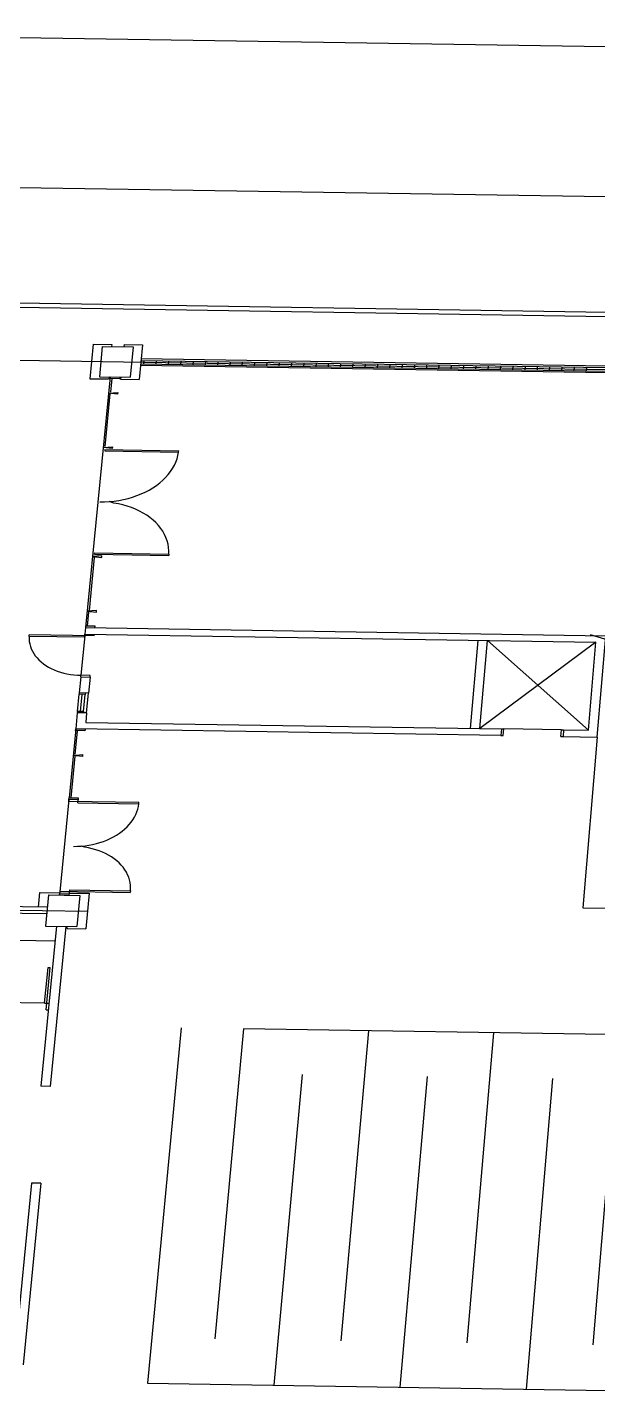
# Model space of a CAD drawing. Extents: x -68 to 264, y 51 to 115.
# Drawn here: x -47.2 to -37.06, y 89.09 to 113.39 of the extents above; entities that cross this region are included whole.
import ezdxf

# ---------------------------------------------------------------- set-up
doc = ezdxf.new("R2010")
doc.units = 0
doc.layers.get('0').update_dxf_attribs({"linetype": 'CONTINUOUS'})

msp = doc.modelspace()

# ---------------------------------------------------------------- linework, layer by layer
for p, q in [((-59.114, 113.387), (82.286, 111.201)), ((-59.428, 110.728), (82.523, 108.524)), ((-55.549, 108.615), (-17.138, 108.017)), ((-55.603, 108.539), (-17.188, 107.941)), ((-62.139, 107.698), (28.899, 106.278)), ((-46.022, 107.755), (-46.083, 107.139)), ((-46.022, 107.755), (-45.695, 107.75)), ((-45.862, 107.714), (-45.915, 107.175)), ((-45.862, 107.714), (-45.316, 107.705)), ((-45.695, 107.75), (-45.699, 107.711)), ((-45.476, 107.746), (-45.48, 107.708)), ((-45.476, 107.746), (-45.149, 107.741)), ((-45.316, 107.705), (-45.369, 107.166)), ((-45.149, 107.741), (-45.208, 107.125)), ((-45.182, 107.402), (-32.396, 107.203)), ((-45.176, 107.464), (-32.392, 107.265)), ((-32.39, 107.292), (-45.173, 107.491)), ((-45.121, 107.463), (-45.127, 107.402)), ((-44.903, 107.46), (-44.909, 107.398)), ((-44.684, 107.456), (-44.69, 107.395)), ((-44.466, 107.453), (-44.472, 107.391)), ((-44.247, 107.45), (-44.253, 107.388)), ((-44.029, 107.446), (-44.035, 107.385)), ((-43.81, 107.443), (-43.816, 107.381)), ((-43.592, 107.439), (-43.598, 107.378)), ((-43.373, 107.436), (-43.379, 107.374)), ((-43.155, 107.433), (-43.161, 107.371)), ((-42.936, 107.429), (-42.942, 107.368)), ((-42.718, 107.426), (-42.724, 107.364)), ((-42.499, 107.422), (-42.505, 107.361)), ((-42.281, 107.419), (-42.286, 107.357)), ((-42.062, 107.416), (-42.068, 107.354)), ((-41.844, 107.412), (-41.849, 107.35)), ((-41.625, 107.409), (-41.631, 107.347)), ((-41.407, 107.405), (-41.412, 107.344)), ((-41.188, 107.402), (-41.194, 107.34)), ((-40.97, 107.398), (-40.975, 107.337)), ((-40.751, 107.395), (-40.757, 107.333)), ((-45.724, 107.172), (-46.159, 102.712)), ((-45.915, 107.175), (-45.369, 107.166)), ((-45.724, 107.172), (-45.755, 107.134)), ((-45.727, 107.141), (-45.724, 107.172)), ((-45.724, 107.172), (-45.533, 107.169)), ((-45.533, 107.169), (-45.563, 107.138)), ((-45.533, 107.169), (-45.536, 107.13)), ((-32.399, 107.176), (-45.184, 107.375)), ((-40.533, 107.392), (-40.538, 107.33)), ((-40.314, 107.388), (-40.32, 107.327)), ((-40.096, 107.385), (-40.101, 107.323)), ((-39.877, 107.381), (-39.883, 107.32)), ((-39.659, 107.378), (-39.664, 107.316)), ((-39.44, 107.375), (-39.446, 107.313)), ((-39.222, 107.371), (-39.227, 107.31)), ((-39.003, 107.368), (-39.009, 107.306)), ((-38.785, 107.364), (-38.79, 107.303)), ((-38.566, 107.361), (-38.571, 107.299)), ((-38.347, 107.358), (-38.353, 107.296)), ((-38.129, 107.354), (-38.134, 107.293)), ((-37.91, 107.351), (-37.916, 107.289)), ((-37.692, 107.347), (-37.697, 107.286)), ((-37.473, 107.344), (-37.479, 107.282)), ((-37.255, 107.341), (-37.26, 107.279)), ((-46.083, 107.139), (-45.755, 107.134)), ((-45.563, 107.138), (-45.727, 107.141)), ((-45.694, 107.142), (-45.718, 106.898)), ((-45.536, 107.13), (-45.208, 107.125)), ((-45.812, 105.932), (-45.721, 106.867)), ((-45.752, 106.883), (-45.587, 106.895)), ((-45.59, 106.865), (-45.752, 106.883)), ((-45.587, 106.895), (-45.59, 106.865)), ((-45.846, 105.917), (-45.681, 105.93)), ((-45.684, 105.899), (-45.846, 105.917)), ((-45.817, 105.878), (-45.819, 105.855)), ((-45.819, 105.855), (-44.506, 105.834)), ((-45.817, 105.878), (-44.504, 105.857)), ((-45.681, 105.93), (-45.684, 105.899)), ((-44.554, 105.657), (-44.532, 105.715)), ((-44.532, 105.715), (-44.517, 105.775)), ((-44.517, 105.775), (-44.506, 105.834)), ((-44.506, 105.834), (-44.504, 105.857)), ((-44.69, 105.434), (-44.649, 105.488)), ((-44.649, 105.488), (-44.612, 105.543)), ((-44.612, 105.543), (-44.58, 105.599)), ((-44.58, 105.599), (-44.554, 105.657)), ((-44.964, 105.198), (-44.901, 105.241)), ((-44.901, 105.241), (-44.842, 105.286)), ((-44.842, 105.286), (-44.787, 105.333)), ((-44.787, 105.333), (-44.736, 105.382)), ((-44.736, 105.382), (-44.69, 105.434)), ((-45.654, 104.962), (-45.57, 104.974)), ((-45.57, 104.974), (-45.487, 104.99)), ((-45.487, 104.99), (-45.405, 105.009)), ((-45.405, 105.009), (-45.326, 105.032)), ((-45.326, 105.032), (-45.248, 105.059)), ((-45.248, 105.059), (-45.173, 105.089)), ((-45.173, 105.089), (-45.1, 105.122)), ((-45.1, 105.122), (-45.03, 105.159)), ((-45.03, 105.159), (-44.964, 105.198)), ((-45.908, 104.948), (-45.823, 104.949)), ((-45.823, 104.949), (-45.738, 104.953)), ((-45.738, 104.953), (-45.654, 104.962)), ((-45.657, 104.927), (-45.738, 104.953)), ((-45.576, 104.912), (-45.657, 104.927)), ((-45.496, 104.894), (-45.576, 104.912)), ((-45.419, 104.872), (-45.496, 104.894)), ((-45.344, 104.846), (-45.419, 104.872)), ((-45.271, 104.817), (-45.344, 104.846)), ((-45.202, 104.785), (-45.271, 104.817)), ((-45.136, 104.749), (-45.202, 104.785)), ((-45.073, 104.711), (-45.136, 104.749)), ((-45.015, 104.669), (-45.073, 104.711)), ((-44.96, 104.625), (-45.015, 104.669)), ((-44.91, 104.579), (-44.96, 104.625)), ((-44.864, 104.53), (-44.91, 104.579)), ((-44.823, 104.478), (-44.864, 104.53)), ((-44.787, 104.425), (-44.823, 104.478)), ((-44.756, 104.371), (-44.787, 104.425)), ((-44.73, 104.314), (-44.756, 104.371)), ((-44.709, 104.257), (-44.73, 104.314)), ((-44.693, 104.198), (-44.709, 104.257)), ((-45.999, 104.016), (-45.997, 104.04)), ((-45.999, 104.016), (-44.682, 103.996)), ((-45.997, 104.04), (-44.68, 104.019)), ((-44.683, 104.139), (-44.693, 104.198)), ((-44.679, 104.079), (-44.683, 104.139)), ((-44.68, 104.019), (-44.682, 103.996)), ((-44.68, 104.019), (-44.679, 104.079)), ((-46.004, 103.962), (-46.096, 103.019)), ((-45.869, 103.991), (-46.036, 103.978)), ((-46.036, 103.978), (-45.872, 103.96)), ((-45.872, 103.96), (-45.869, 103.991)), ((-45.964, 103.017), (-46.131, 103.004)), ((-46.131, 103.004), (-45.967, 102.986)), ((-46.123, 102.741), (-46.099, 102.988)), ((-45.967, 102.986), (-45.964, 103.017)), ((-47.165, 102.555), (-47.162, 102.583)), ((-47.165, 102.555), (-47.165, 102.511)), ((-46.176, 102.54), (-47.165, 102.555)), ((-46.008, 102.565), (-47.162, 102.583)), ((-46.173, 102.567), (-46.242, 101.864)), ((-46.176, 102.54), (-46.171, 102.595)), ((-46.159, 102.712), (-46.171, 102.595)), ((-46.171, 102.595), (-37.088, 102.452)), ((-46.156, 102.741), (-46.159, 102.712)), ((-46.159, 102.712), (-36.913, 102.567)), ((-45.991, 102.739), (-46.156, 102.741)), ((-46.008, 102.565), (-46.006, 102.592)), ((-45.994, 102.709), (-45.991, 102.739)), ((-32.496, 101.141), (-37.182, 102.586)), ((-37.065, 100.766), (-36.913, 102.567)), ((-47.165, 102.511), (-47.161, 102.466)), ((-47.161, 102.466), (-47.153, 102.422)), ((-47.153, 102.422), (-47.141, 102.378)), ((-47.141, 102.378), (-47.125, 102.335)), ((-47.125, 102.335), (-47.105, 102.294)), ((-47.105, 102.294), (-47.081, 102.253)), ((-39.316, 100.919), (-39.179, 102.485)), ((-39.15, 100.916), (-39.014, 102.482)), ((-37.088, 102.452), (-39.15, 100.916)), ((-37.22, 100.886), (-39.014, 102.482)), ((-37.22, 100.886), (-37.088, 102.452)), ((-47.081, 102.253), (-47.054, 102.213)), ((-47.054, 102.213), (-47.023, 102.175)), ((-47.023, 102.175), (-46.988, 102.139)), ((-46.988, 102.139), (-46.95, 102.104)), ((-46.95, 102.104), (-46.909, 102.071)), ((-46.909, 102.071), (-46.865, 102.04)), ((-46.865, 102.04), (-46.819, 102.012)), ((-46.819, 102.012), (-46.769, 101.985)), ((-46.769, 101.985), (-46.717, 101.961)), ((-46.717, 101.961), (-46.663, 101.94)), ((-46.663, 101.94), (-46.607, 101.921)), ((-46.607, 101.921), (-46.549, 101.904)), ((-46.549, 101.904), (-46.49, 101.89)), ((-46.49, 101.89), (-46.429, 101.88)), ((-46.429, 101.88), (-46.367, 101.871)), ((-46.367, 101.871), (-46.305, 101.866)), ((-46.305, 101.866), (-46.242, 101.864)), ((-46.245, 101.836), (-46.272, 101.551)), ((-46.245, 101.836), (-46.242, 101.864)), ((-46.245, 101.836), (-46.079, 101.834)), ((-46.077, 101.861), (-46.242, 101.864)), ((-46.079, 101.834), (-46.107, 101.548)), ((-46.079, 101.834), (-46.077, 101.861)), ((-46.305, 101.221), (-46.275, 101.527)), ((-46.272, 101.551), (-46.275, 101.527)), ((-46.165, 101.525), (-46.275, 101.527)), ((-46.107, 101.548), (-46.272, 101.551)), ((-46.249, 101.221), (-46.219, 101.526)), ((-46.194, 101.22), (-46.165, 101.525)), ((-46.162, 101.549), (-46.165, 101.525)), ((-46.142, 101.195), (-46.107, 101.548)), ((-46.307, 101.198), (-46.335, 100.912)), ((-46.305, 101.221), (-46.307, 101.198)), ((-46.142, 101.195), (-46.307, 101.198)), ((-46.194, 101.22), (-46.305, 101.221)), ((-46.194, 101.22), (-46.197, 101.196)), ((-46.142, 101.195), (-46.158, 101.027)), ((-46.335, 100.912), (-46.454, 99.685)), ((-46.346, 100.456), (-46.305, 100.879)), ((-46.338, 100.88), (-46.335, 100.912)), ((-46.172, 100.877), (-46.338, 100.88)), ((-38.775, 100.793), (-46.335, 100.912)), ((-46.335, 100.912), (-46.169, 100.909)), ((-46.169, 100.909), (-46.172, 100.877)), ((-46.158, 101.027), (-38.764, 100.91)), ((-38.764, 100.91), (-38.775, 100.793)), ((-38.764, 100.91), (-38.726, 100.91)), ((-38.736, 100.792), (-38.726, 100.91)), ((-37.7, 100.894), (-38.726, 100.91)), ((-37.71, 100.776), (-37.7, 100.894)), ((-37.7, 100.894), (-37.662, 100.893)), ((-37.662, 100.893), (-37.672, 100.775)), ((-37.662, 100.893), (-37.22, 100.886)), ((-38.775, 100.793), (-38.736, 100.792)), ((-37.71, 100.776), (-37.672, 100.775)), ((-37.672, 100.775), (-37.065, 100.766)), ((-37.065, 100.766), (-37.321, 97.73)), ((-46.349, 100.424), (-46.421, 99.685)), ((-46.381, 100.44), (-46.214, 100.454)), ((-46.217, 100.422), (-46.381, 100.44)), ((-46.214, 100.454), (-46.217, 100.422)), ((-46.458, 99.654), (-46.623, 97.956)), ((-46.46, 99.626), (-46.458, 99.654)), ((-46.46, 99.626), (-45.212, 99.607)), ((-46.458, 99.654), (-46.454, 99.685)), ((-46.292, 99.651), (-46.458, 99.654)), ((-46.454, 99.685), (-46.289, 99.683)), ((-46.297, 99.596), (-46.292, 99.651)), ((-46.289, 99.683), (-46.292, 99.651)), ((-46.297, 99.596), (-45.214, 99.579)), ((-45.29, 99.341), (-45.267, 99.387)), ((-45.267, 99.387), (-45.248, 99.435)), ((-45.248, 99.435), (-45.232, 99.482)), ((-45.232, 99.482), (-45.221, 99.531)), ((-45.221, 99.531), (-45.214, 99.579)), ((-45.214, 99.579), (-45.212, 99.607)), ((-45.465, 99.128), (-45.423, 99.168)), ((-45.423, 99.168), (-45.384, 99.209)), ((-45.384, 99.209), (-45.349, 99.252)), ((-45.349, 99.252), (-45.318, 99.296)), ((-45.318, 99.296), (-45.29, 99.341)), ((-45.904, 98.89), (-45.841, 98.911)), ((-45.841, 98.911), (-45.78, 98.935)), ((-45.78, 98.935), (-45.721, 98.961)), ((-45.721, 98.961), (-45.664, 98.99)), ((-45.664, 98.99), (-45.61, 99.021)), ((-45.61, 99.021), (-45.559, 99.055)), ((-45.559, 99.055), (-45.51, 99.09)), ((-45.51, 99.09), (-45.465, 99.128)), ((-46.372, 98.823), (-46.304, 98.824)), ((-46.304, 98.824), (-46.236, 98.827)), ((-46.236, 98.827), (-46.168, 98.834)), ((-46.171, 98.806), (-46.236, 98.827)), ((-46.105, 98.795), (-46.171, 98.806)), ((-46.168, 98.834), (-46.101, 98.843)), ((-46.041, 98.78), (-46.105, 98.795)), ((-46.101, 98.843), (-46.034, 98.856)), ((-45.979, 98.763), (-46.041, 98.78)), ((-46.034, 98.856), (-45.968, 98.871)), ((-45.918, 98.742), (-45.979, 98.763)), ((-45.968, 98.871), (-45.904, 98.89)), ((-45.859, 98.719), (-45.918, 98.742)), ((-45.803, 98.694), (-45.859, 98.719)), ((-45.75, 98.665), (-45.803, 98.694)), ((-45.699, 98.635), (-45.75, 98.665)), ((-45.651, 98.602), (-45.699, 98.635)), ((-45.606, 98.567), (-45.651, 98.602)), ((-45.564, 98.529), (-45.606, 98.567)), ((-45.526, 98.49), (-45.564, 98.529)), ((-45.492, 98.45), (-45.526, 98.49)), ((-45.461, 98.407), (-45.492, 98.45)), ((-45.434, 98.363), (-45.461, 98.407)), ((-45.412, 98.318), (-45.434, 98.363)), ((-45.393, 98.272), (-45.412, 98.318)), ((-45.378, 98.225), (-45.393, 98.272)), ((-45.368, 98.177), (-45.378, 98.225)), ((-45.362, 98.129), (-45.368, 98.177)), ((-63.324, 97.943), (-46.124, 97.671)), ((-46.838, 97.742), (-60.492, 97.958)), ((-46.979, 98.002), (-47.004, 97.744)), ((-46.979, 98.002), (-46.619, 97.996)), ((-46.817, 97.96), (-46.871, 97.405)), ((-46.817, 97.96), (-46.263, 97.951)), ((-46.623, 97.956), (-46.619, 97.996)), ((-46.457, 97.954), (-46.623, 97.956)), ((-46.617, 98.024), (-46.619, 97.996)), ((-46.619, 97.996), (-46.453, 97.993)), ((-46.617, 98.024), (-45.365, 98.004)), ((-46.453, 97.993), (-46.457, 97.954)), ((-46.448, 98.049), (-46.453, 97.993)), ((-46.453, 97.993), (-46.093, 97.988)), ((-46.448, 98.049), (-45.363, 98.032)), ((-46.263, 97.951), (-46.317, 97.396)), ((-46.093, 97.988), (-46.155, 97.354)), ((-45.363, 98.032), (-45.365, 98.004)), ((-45.363, 98.032), (-45.36, 98.08)), ((-45.36, 98.08), (-45.362, 98.129)), ((-37.321, 97.73), (-33.143, 97.664)), ((-46.85, 97.623), (-48.65, 97.652)), ((-46.677, 97.402), (-46.955, 94.557)), ((-46.871, 97.405), (-46.317, 97.396)), ((-46.511, 97.399), (-46.788, 94.554)), ((-46.511, 97.399), (-46.487, 97.359)), ((-46.487, 97.359), (-46.155, 97.354)), ((-48.698, 97.176), (-46.702, 97.144)), ((-46.889, 96.033), (-46.827, 96.669)), ((-46.862, 95.913), (-46.788, 96.668)), ((-46.827, 96.669), (-46.788, 96.668)), ((-46.889, 96.033), (-47.738, 96.047)), ((-46.889, 96.033), (-46.811, 96.032)), ((-46.862, 95.913), (-46.823, 95.913)), ((-44.461, 95.596), (-45.056, 89.276)), ((-43.35, 95.579), (-43.86, 90.068)), ((-32.958, 95.414), (-43.35, 95.579)), ((-41.127, 95.543), (-41.62, 90.032)), ((-38.905, 95.508), (-39.38, 89.996)), ((-36.682, 95.473), (-37.14, 89.96)), ((-42.311, 94.763), (-42.814, 89.24)), ((-46.788, 94.554), (-46.955, 94.557)), ((-40.086, 94.728), (-40.571, 89.204)), ((-37.861, 94.693), (-38.329, 89.168)), ((-47.123, 92.835), (-47.426, 89.73)), ((-46.956, 92.832), (-47.27, 89.605)), ((-46.956, 92.832), (-47.123, 92.835)), ((-45.056, 89.276), (-33.45, 89.09))]:
    msp.add_line(p, q)

doc.saveas('drawing.dxf')
